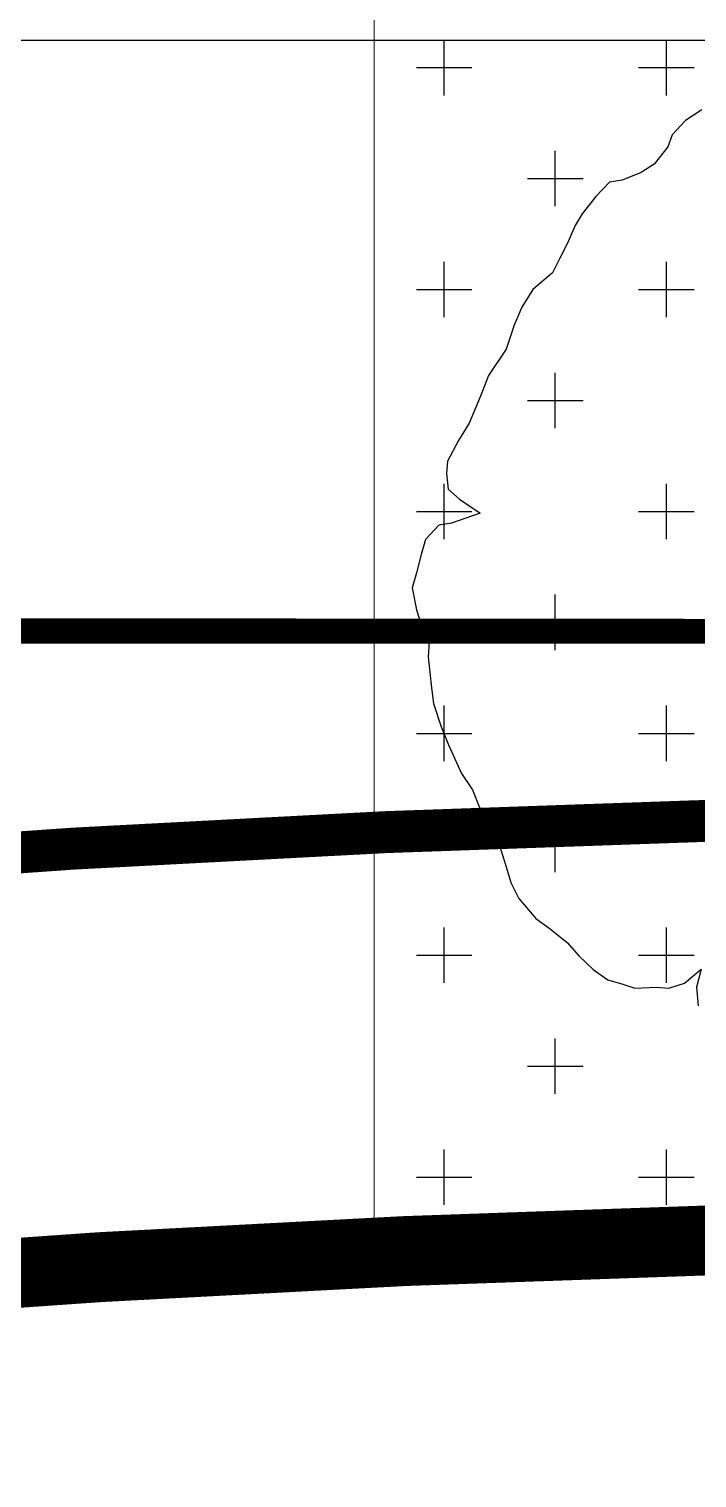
# Model space of a CAD drawing. Header units: metres. Extents: x 71066629 to 71645179, y 84793221 to 85208804.
# Drawn here: x 71257726 to 71262499, y 85018792 to 85029158 of the extents above; entities that cross this region are included whole.
import ezdxf

# ---------------------------------------------------------------- set-up
doc = ezdxf.new("R2010")
doc.units = ezdxf.units.M
doc.header["$LTSCALE"] = 1000
for name, pattern in [('ACAD_ISO03W100', [30, 12, -18]), ('CENTER', [50.800000000000004, 31.75, -6.35, 6.35, -6.35]), ('DASH', [0.35, 0.25, -0.1]), ('HIDDENX2', [19.049999999999997, 12.7, -6.35])]:
    doc.linetypes.add(name, pattern=pattern)
for name, color, linetype in [('A_SITEP_PLANT', 85, 'Continuous'), ('DIM_SYMB', 3, 'Continuous'), ('G-BLDG-MULT', 1, 'Continuous'), ('G-BSMT-OTLN', 5, 'HIDDENX2'), ('G-PLTG', 105, 'Continuous'), ('G-SITE-GREN', 72, 'Continuous'), ('G-SITE-PROP', 1, 'Continuous'), ('G_DRIV_ROAD', 145, 'Continuous'), ('G_N_GUIDES', 3, 'DASH')]:
    doc.layers.add(name, color=color, linetype=linetype)
doc.layers.add('G-ROAD-园区', color=175, linetype='Continuous', lineweight=13)

# ---------------------------------------------------------------- blocks, each defined once
blk = doc.blocks.new('A$C1F6C256B')
at = {"layer": 'A_SITEP_PLANT'}
blk.add_lwpolyline([(945.549205326126, 4476.422053269635), (878.4789468033123, 4410.913125867752), (827.356295871723, 4332.412803338433), (818.5908894624445, 4272.666669974831), (768.921014415333, 4179.539820859034), (714.9463471671334, 4129.894665983651), (631.803126731771, 4077.567220263795), (575.0354790056008, 4057.186244616838), (523.9128280024161, 3978.68592192579), (474.2627719888114, 3885.358555483108), (450.850324730156, 3824.36719942966), (430.3491767723463, 3733.920882148901), (408.3824696831871, 3658.302304325247), (386.4355815559393, 3582.483208958671), (307.7082624550094, 3486.484350815736), (272.5798926819116, 3394.592293437483), (252.0589258337859, 3304.346493717283), (234.4364749674569, 3184.846945703437), (174.5682365890243, 3046.399972258864), (155.493009838101, 2941.526950759377), (124.7608963397215, 2806.162239437108), (89.71824310789816, 2714.481130562898), (56.03561357589206, 2607.961851351254), (61.77911023132037, 2549.852240093344), (83.61538768949686, 2478.360629601783), (146.1463511046022, 2440.431476439466), (253.997510519519, 2392.213385480893), (128.6153643845464, 2320.940968659212), (71.74921679752879, 2300.550257387659), (20.62656586657977, 2222.049934777431), (13.2154354804079, 2147.667539355782), (7.321690448035952, 2058.867479724402), (0.002024136018008, 1984.49412459007), (39.14035925449571, 1885.373097831995), (75.49814933928428, 1815.318555576203), (126.4707256511902, 1746.907448278682), (133.6796076080063, 1673.971856564633), (155.4172115197289, 1602.472269467224), (177.2338440620806, 1531.179417454725), (198.9714479016257, 1459.679830276844), (252.7370048359153, 1362.004543759744), (305.1482856743969, 1278.965519363468), (390.9609190578922, 1154.92105175191), (456.4551817540778, 1087.945253680053), (508.7944697493222, 1004.700189383439), (574.2954203562695, 937.7286046498921), (609.2148536454188, 882.2984616172907), (644.127251292346, 826.8676231847785), (680.4917294316692, 756.8172939975339), (716.8569028186612, 686.7599291134393), (767.7306316820323, 618.3426041385392), (863.8463973519974, 539.420811531425), (941.004756412236, 502.9356396010262), (1034.228346352058, 453.2753263484337), (1098.185752463935, 400.9141919470276), (1176.880620377022, 349.8178741494485), (1254.058450668294, 313.1357026864716), (1328.325329246116, 305.9049743505893), (1388.075921456854, 297.0405466816446), (1488.626734983875, 321.7490070864151), (1546.931587025989, 327.5118011157319), (1616.900187628286, 363.7687392335793), (1682.623727331346, 443.9093473517278), (1676.65077983914, 354.9043114295055), (1699.913500137976, 268.9807198430353)], dxfattribs=at)
blk = doc.blocks.new('A$C237376EB')
at = {"layer": 'G-SITE-GREN', "color": 3, "linetype": 'ACAD_ISO03W100'}
blk.add_arc((688.5969493140001, 483.3854125583457), 125.0000000000016, 89.52146431338033, 99.0647554674295, dxfattribs=at)

msp = doc.modelspace()

# ---------------------------------------------------------------- hatches: boundary and pattern name
at = {"layer": 'G-PLTG'}
h = msp.add_hatch(dxfattribs=at)
h.set_pattern_fill('CROSS', color=256, scale=500, style=0)
h.set_pattern_definition([(0, (0, 0), (793.75, 793.75), [396.875, -1190.625]), (90, (198.4375, -198.4375), (-793.75, 793.75), [396.875, -1190.625])])
h.paths.add_polyline_path([(71288570.55134961, 85061443.37060535), (71260191.58164696, 85056948.58337198), (71260191.58164696, 85020234.32655975), (71266949.5167804, 85020531.79929733), (71295087.5225633, 85020296.83383997)])

# ---------------------------------------------------------------- linework, layer by layer
at = {"layer": 'DIM_SYMB'}
msp.add_lwpolyline([(71246113.58592606, 85029078.24092638), (71277147.1408577, 85029078.24092638), (71281861.7965126, 85021464.56253748)], dxfattribs=at)
msp.add_lwpolyline([(71246113.58592606, 85029078.24092638), (71277147.1408577, 85029078.24092638), (71281861.7965126, 85021464.56253748)], dxfattribs=at)
at = {"layer": 'G-BLDG-MULT', "linetype": 'DASH', "ltscale": 5, "const_width": 300.0000142492354}
msp.add_lwpolyline([(71161602.70693433, 85145688.31245755), (71151769.04155725, 85135842.89076324), (71150398.1689868, 85065649.06076373), (71146812.78053093, 85035713.26747468), (71146233.69430053, 85006062.3948905), (71245759.10555162, 85021940.93779875), (71249143.57324001, 85022434.2386127), (71251367.8374273, 85022708.2980563), (71253589.57634135, 85022942.61597875), (71255814.98808573, 85023138.18720043), (71258043.51324026, 85023294.68018903), (71260274.44722323, 85023412.61750309), (71262506.99921297, 85023491.24433407), (71264740.7748237, 85023531.18229197), (71266961.69721334, 85023531.80365069), (71370294.91367571, 85022668.87539808), (71465841.78936413, 85021663.95444943), (71464181.04036027, 85083096.6964794), (71462703.25639734, 85137771.71238172), (71452467.57294372, 85147498.85738169), (71382301.55732763, 85146338.36337337), (71352256.1487488, 85148841.7812107), (71193416.31141314, 85146214.49663629)], close=True, dxfattribs=at)
at = {"layer": 'G-BSMT-OTLN', "ltscale": 0.1, "const_width": 200}
msp.add_lwpolyline([(71157191.58090669, 85140759.55333252), (71157191.58090669, 85135259.55333154), (71153991.5812761, 85135259.55333154), (71153991.58127633, 85005669.52005905), (71165691.58195624, 85007522.61812352), (71165691.58119047, 85013394.9157322), (71238076.46104214, 85024859.55444618), (71460791.5816469, 85024859.55444579), (71460791.58164707, 85127259.5534181), (71457591.58201651, 85127259.5534181), (71457591.58201635, 85140759.5547513)], close=True, dxfattribs=at)
at = {"layer": 'G-ROAD-园区'}
msp.add_line((71260191.58164696, 85056948.58337198), (71260191.58164696, 85020234.32655975), dxfattribs=at)
at = {"layer": 'G-SITE-PROP', "color": 1, "linetype": 'CENTER', "ltscale": 0.1, "const_width": 500}
msp.add_lwpolyline([(71452458.80126953, 85152499.38964844), (71382468.2006836, 85151341.796875), (71352422.79052734, 85153845.21484375), (71193333.61816406, 85151213.80615234), (71161520.01953125, 85150687.62207031, 0.3938686968656183), (71146789.18457031, 85136488.40332031), (71146770.81298828, 85135982.421875), (71145403.99169922, 85065996.03271484), (71141818.60351562, 85036060.24169922), (71141157.59277344, 85002214.59960938), (71246211.79199219, 85018975.21972656), (71249543.3959961, 85019460.81542969), (71251708.61816406, 85019727.60009766), (71253878.23486328, 85019956.42089844), (71256051.39160156, 85020147.39990234), (71258227.78320312, 85020300.2319336), (71260406.43310547, 85020415.40527344), (71262586.60888672, 85020492.1875), (71264768.0053711, 85020531.18896484), (71266949.58496094, 85020531.7993164), (71370266.6015625, 85019669.00634766), (71469071.22802734, 85018629.82177734)], format="xyb", dxfattribs=at)
at = {"layer": 'G_DRIV_ROAD'}
msp.add_line((71266949.54061477, 85020531.80034648), (71253878.18989803, 85019956.42186107), dxfattribs=at)
msp.add_line((71266949.54061477, 85020531.80034648), (71253878.18989803, 85019956.42186107), dxfattribs=at)

# ---------------------------------------------------------------- block references
at = {"layer": 'A_SITEP_PLANT', "xscale": 1.5, "yscale": 1.5, "zscale": 1.5, "rotation": 349.5909808288326}
msp.add_blockref('A$C1F6C256B', (71259926.5782096, 85022233.2589381), dxfattribs=at)
at = {"layer": 'G_N_GUIDES', "xscale": 1000, "yscale": 1000, "zscale": 1000}
msp.add_blockref('A$C237376EB', (70577308.67682125, 84412150.79480837), dxfattribs=at)

doc.saveas('drawing.dxf')
